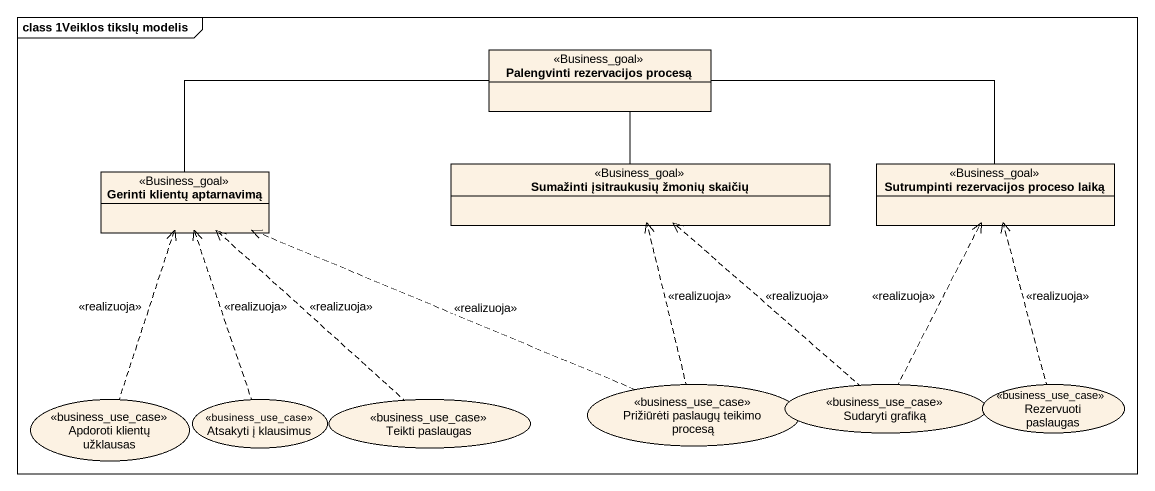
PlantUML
@startuml
mainframe class 1Veiklos tikslų modelis
allowmixing
hide circle
hide empty members
class "Palengvinti rezervacijos procesą" as Palengvinti_rezervacijos <<Business_goal>>
class "Gerinti klientų aptarnavimą" as Gerinti_klientų_aptarnavimą <<Business_goal>>
class "Sumažinti įsitraukusių žmonių skaičių" as Sumažinti_įsitraukusių <<Business_goal>>
class "Sutrumpinti rezervacijos proceso laiką" as Sutrumpinti_rezervacijos <<Business_goal>>
usecase "Apdoroti klientų užklausas" as Apdoroti_klientų_užklausas <<business_use_case>>
usecase "Atsakyti į klausimus" as Atsakyti_į_klausimus <<business_use_case>>
usecase "Teikti paslaugas" as Teikti_paslaugas <<business_use_case>>
usecase "Prižiūrėti paslaugų teikimo procesą" as Prižiūrėti_paslaugų_teikimo <<business_use_case>>
usecase "Sudaryti grafiką" as Sudaryti_grafiką <<business_use_case>>
usecase "Rezervuoti paslaugas" as Rezervuoti_paslaugas <<business_use_case>>
Palengvinti_rezervacijos -- Sumažinti_įsitraukusių
Palengvinti_rezervacijos -right- Sutrumpinti_rezervacijos
Gerinti_klientų_aptarnavimą -right- Palengvinti_rezervacijos
Apdoroti_klientų_užklausas .up.> Gerinti_klientų_aptarnavimą : <<realizuoja>>
Atsakyti_į_klausimus .up.> Gerinti_klientų_aptarnavimą : <<realizuoja>>
Teikti_paslaugas .up.> Gerinti_klientų_aptarnavimą : <<realizuoja>>
Prižiūrėti_paslaugų_teikimo .left.> Gerinti_klientų_aptarnavimą : <<realizuoja>>
Prižiūrėti_paslaugų_teikimo .up.> Sumažinti_įsitraukusių : <<realizuoja>>
Sudaryti_grafiką .up.> Sumažinti_įsitraukusių : <<realizuoja>>
Sudaryti_grafiką .up.> Sutrumpinti_rezervacijos : <<realizuoja>>
Rezervuoti_paslaugas .up.> Sutrumpinti_rezervacijos : <<realizuoja>>
@enduml
